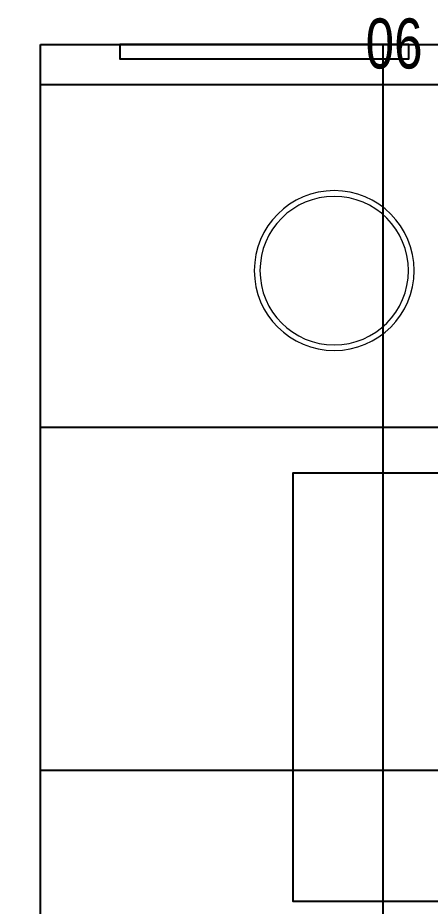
# Model space of a CAD drawing. Extents: x -12260 to 304645, y -29287 to 19916.
# Drawn here: x 35336 to 36059, y 752 to 2307 of the extents above; entities that cross this region are included whole.
import ezdxf
from ezdxf import colors
from ezdxf.entities.mleader import LeaderData, LeaderLine
from ezdxf.math import Vec2, Vec3

# ---------------------------------------------------------------- set-up
doc = ezdxf.new("R2010")
doc.units = 0
doc.header["$LTSCALE"] = 0.25
doc.linetypes.add('DASHDOT', pattern=[25.4, 12.7, -6.35, 0, -6.35])
for name, color, linetype, lineweight in [('01-First Floor$0$72_EGR_EQP_TAG', 142, 'Continuous', 5), ('01-First Floor$0$LOADING', 253, 'Continuous', 5), ('01-First Floor$0$Walls', 251, 'Continuous', 5), ('E-LITE-CLNG-CNDT', 6, 'DASHDOT', 35), ('T-DATA-TEXT', 2, 'Continuous', 25)]:
    doc.layers.add(name, color=color, linetype=linetype, lineweight=lineweight)
doc.layers.add('01-First Floor$0$FALSE CEILING', color=251, linetype='Continuous')
doc.styles.add('01-First Floor$0$X3G_ENTITY_257CFD', font='swisscl.ttf', dxfattribs={"height": 200})
doc.styles.add('DC_Elc_Romans', font='elc_romans.shx', dxfattribs={"width": 0.7})

# ---------------------------------------------------------------- blocks, each defined once
blk = doc.blocks.new('01-First Floor$0$WM00001-P')
at = {"layer": '01-First Floor$0$LOADING'}
for radius in [0.14, 0.13]:
    blk.add_circle((0, 0), radius, dxfattribs=at)
blk = doc.blocks.new('01-First Floor')
at = {"layer": '01-First Floor$0$FALSE CEILING', "linetype": 'Continuous'}
for p, q in [((35976, -810), (35976, 2260)), ((35376, 2190), (39376, 2190)), ((35376, 1590), (39376, 1590)), ((35376, 990), (39376, 990))]:
    blk.add_line(p, q, dxfattribs=at)
at = {"layer": '01-First Floor$0$FALSE CEILING'}
blk.add_lwpolyline([(35376, 2260), (39376, 2260), (39376, -810), (35376, -810)], close=True, dxfattribs=at)
at = {"layer": '01-First Floor$0$FALSE CEILING', "elevation": -0.1}
blk.add_lwpolyline([(35515.2, 2260), (35515.2, 2235), (36021.2, 2235), (36021.2, 2260), (35515.2, 2260)], dxfattribs=at)
blk.add_lwpolyline([(37318.5, 1510), (37318.5, 760), (35818.5, 760), (35818.5, 1510)], close=True, dxfattribs=at)
at = {"layer": '01-First Floor$0$LOADING', "elevation": -0.1}
blk.add_lwpolyline([(35515.2, 2260), (35515.2, 2235), (36021.2, 2235), (36021.2, 2260), (35515.2, 2260)], dxfattribs=at)
blk.add_lwpolyline([(37318.5, 1510), (37318.5, 760), (35818.5, 760), (35818.5, 1510)], close=True, dxfattribs=at)
at = {"layer": '01-First Floor$0$Walls'}
for p, q in [((39376, 2260), (35376, 2260)), ((35376, 2260), (35376, 370))]:
    blk.add_line(p, q, dxfattribs=at)
at = {"layer": '01-First Floor$0$LOADING', "extrusion": (2.24019e-05, -2.26055e-18, -1), "xscale": 1000, "yscale": 1000, "zscale": 1000, "rotation": 180}
blk.add_blockref('01-First Floor$0$WM00001-P', (-35890.4, 1864.2, 0.9), dxfattribs=at)
at = {"layer": '01-First Floor$0$72_EGR_EQP_TAG', "insert": (35995.3, 2305.5, -0.1), "char_height": 87.47, "attachment_point": 2, "style": '01-First Floor$0$X3G_ENTITY_257CFD'}
blk.add_mtext('06', dxfattribs=at)
blk = doc.blocks.new('DC_Arrow-ArrowEllipse')
at = {"color": 0}
blk.add_ellipse((0, 0), major_axis=(0.4, 0), ratio=0.4, dxfattribs=at)
at = {"color": 0, "ltscale": 0.5}
blk.add_solid([(-1.4, 0.1667), (-0.4, 0), (-1.4, -0.1667)], dxfattribs=at)

msp = doc.modelspace()

# ---------------------------------------------------------------- block references
at = {"layer": 'E-LITE-CLNG-CNDT'}
msp.add_blockref('01-First Floor', (0, 0), dxfattribs=at)

# ---------------------------------------------------------------- leaders
at = {"layer": 'T-DATA-TEXT'}
ml = msp.add_multileader_mtext('Standard', dxfattribs=at)
ml.set_content('LINE 10 TO SOUND RACK\\PIN DATA ROOM  ', color=256, style='DC_Elc_Romans')
ml.set_leader_properties(color=45)
ml.set_arrow_properties(name='DC_Arrow-ArrowEllipse')
ml.build(insert=Vec2(0, 0))
ml.multileader.update_dxf_attribs({"dogleg_length": 2, "arrow_head_size": 200, "scale": 100})
ctx = ml.context
ctx.base_point, ctx.scale, ctx.char_height, ctx.arrow_head_size, ctx.landing_gap_size, ctx.plane_origin = Vec3(15806.7, 1403.9), 100, 200, 200, 200, Vec3(24739.4, 5429)
notes = []
notes.append((ctx, [(0, (1, 1, 0), (15606.7, 1403.9), (1, 0), 200, [(0, [(14471.1, 290)], 0, [])])]))
ctx.mtext.insert, ctx.mtext.width, ctx.mtext.flow_direction = Vec3(16006.7, 1503.9), 2820.295, 5
for ctx, leaders in notes:
    for number, flags, end, landing, length, lines in leaders:
        leader = LeaderData()
        leader.index, (leader.has_last_leader_line, leader.has_dogleg_vector, leader.attachment_direction) = number, flags
        leader.last_leader_point, leader.dogleg_vector, leader.dogleg_length = Vec3(end), Vec3(landing), length
        for number, points, colour, breaks in lines:
            line = LeaderLine()
            line.index, line.vertices, line.color, line.breaks = number, Vec3.list(points), colors.encode_raw_color(colour), breaks
            leader.lines.append(line)
        ctx.leaders.append(leader)

doc.saveas('drawing.dxf')
